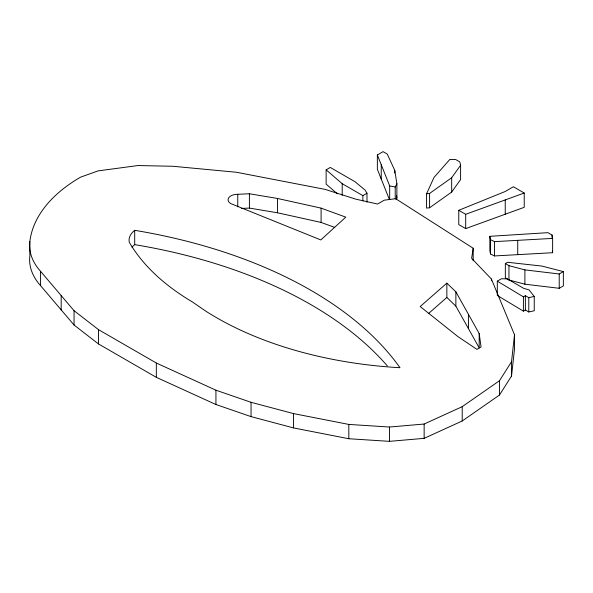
<?xml version="1.0" encoding="UTF-8"?>
<svg xmlns="http://www.w3.org/2000/svg" width="593" height="593" viewBox="0 0 593 593"><rect width="100%" height="100%" fill="white"/><g stroke="black" fill="none" stroke-linecap="round" stroke-linejoin="round"><path stroke-width="0.89" d="M511.537 376.014L511.537 361.7L514.509 334.771L491.397 279.006L471.628 258.333L473.192 248.259L395.657 198.699L384.257 200.175L377.571 204.036L355.785 199.152L325.09 189.375L236.437 172.259L173.015 166.277L137.984 165.543L98.141 170.88L80.611 177.137A174.69 100.854 0 0 0 29.85 241.625L29.85 255.931A97.363 56.216 0 0 0 40.583 285.656L74.051 325.016L98.49 343.947L156.33 377.341L215.934 404.515L251.047 416.62L293.498 427.909L348.825 438.738L389.475 441.348L424.143 438.346L462.206 420.986L499.499 395.02L511.537 376.014L514.509 349.084L514.509 334.771M426.582 193.785L433.987 177.47L449.85 159.421L455.683 159.539L459.82 161.926L460.598 165.269L460.598 179.575L451.673 192.05L429.591 207.765L426.582 208.099L426.582 193.785L429.591 193.451L451.673 177.737L460.598 165.269M395.212 198.625L395.212 187.003L396.895 183.771L394.753 170.332L387.222 154.039L383.093 151.652L377.356 154.966L377.356 169.272L389.342 199.389M396.05 199.693L396.895 198.077L396.895 183.771M29.85 241.625A97.363 56.216 0 0 0 40.583 271.342L74.051 310.702L98.49 329.634L156.33 363.027L215.934 390.201L251.047 402.306L293.498 413.595L348.825 424.425L389.475 427.034L424.143 424.032L462.206 406.672L499.499 380.713L511.537 361.7M446.855 283.143L420.185 306.551L457.915 336.587L476.935 349.388L481.064 347.001L479.188 333.555L455.869 291.823L446.855 283.143L446.855 297.456L455.869 306.136L479.188 347.861L479.188 333.555M428.391 313.66L446.855 297.456M337.313 193.792L326.135 184.141L326.135 169.828L330.264 167.441L355.051 181.754L365.051 190.064L366.993 193.244L366.993 202.191M326.135 169.828L342.205 183.704L362.864 195.631L366.993 193.244M505.34 263.581L507.593 262.284L542.024 266.087L563.35 271.601L563.35 285.908L559.221 288.294L524.894 284.195L508.957 279.985L505.34 277.895L505.34 263.581L508.957 265.671L524.894 269.882L559.221 273.981L563.35 271.601M497.305 295.462L497.305 281.149L501.441 278.769L507.274 278.866L523.804 288.406L529.06 289.881L534.241 296.456L534.241 310.769L528.786 311.97L525.383 310.013L523.411 311.147L498.098 295.937M523.411 311.147L523.411 296.841L525.383 295.699L528.786 297.664L534.241 296.456M458.767 210.3L505.125 191.532L513.39 186.758L524.227 193.014L524.227 207.32L465.69 228.609L458.767 224.606L458.767 210.3L465.69 214.295L524.227 193.014M489.855 236.318L547.932 232.664L552.068 235.05L552.624 238.408L552.624 252.714L494.473 255.946L490.485 253.982L489.855 250.624L489.855 236.318L490.485 239.668L490.485 253.982M490.485 239.668L494.473 241.633L552.624 238.408M237.749 194.289L249.401 193.77L277.457 198.462L321.095 208.128L345.786 217.142L320.806 239.943L230.684 203.555A9.495 5.478 0 0 1 228.868 197.565A9.495 5.478 0 0 1 237.749 194.289L237.749 206.816M241.336 208.439L249.401 208.084L277.457 212.776L321.095 222.434L334.719 227.408M377.356 154.966L389.683 185.92L395.212 187.003M497.305 281.149L523.411 296.841M552.342 251.039L552.624 252.714M396.465 195.394L396.895 198.077M559.221 273.981L559.221 288.294M552.068 235.05L552.068 237.734M528.786 297.664L528.786 311.97M525.383 295.699L525.383 310.013M524.894 269.882L524.894 284.195M517.733 240.343L517.733 254.649M508.957 265.671L508.957 279.985M505.236 199.915L505.236 214.229M499.499 380.713L499.499 395.02M494.473 241.633L494.473 255.946M491.397 279.006L491.397 280.793M473.192 248.259L473.192 260.779M468.426 314.297L468.426 328.604M465.69 214.295L465.69 228.609M462.206 406.672L462.206 420.986M455.869 291.823L455.869 306.136M451.673 177.737L451.673 192.05M429.591 193.451L429.591 207.765M424.143 424.032L424.143 438.346M394.753 170.332L394.753 173.015M389.683 185.92L389.683 199.337M389.475 427.034L389.475 441.348M381.24 164.832L381.24 179.138M362.864 195.631L362.864 200.997M348.825 424.425L348.825 438.738M342.205 183.704L342.205 195.334M321.095 208.128L321.095 222.434M293.498 413.595L293.498 427.909M277.457 198.462L277.457 212.776M251.047 402.306L251.047 416.62M249.401 193.77L249.401 208.084M215.934 390.201L215.934 404.515M156.33 363.027L156.33 377.341M134.7 230.321A29.213 16.863 0 0 0 129.267 242.285C144.143 267.621 167.241 286.99 192.251 301.859L205.838 311.177A300.955 173.756 0 0 0 399.993 367.712A408.651 235.932 0 0 0 134.7 230.321L134.7 244.635A29.213 16.863 0 0 0 132.009 247.214M98.49 329.634L98.49 343.947M74.051 310.702L74.051 325.016M61.183 295.566L61.183 309.88M40.583 271.342L40.583 285.656M134.7 244.635A408.651 235.932 0 0 1 387.296 365.874"/></g></svg>
